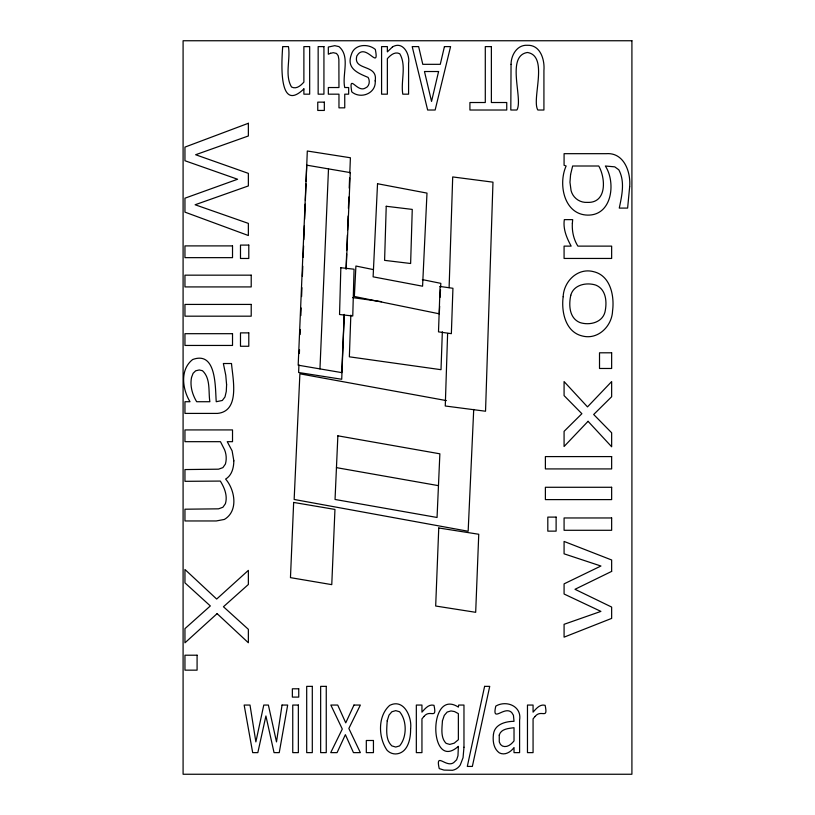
<?xml version="1.0" encoding="UTF-8"?>
<svg xmlns="http://www.w3.org/2000/svg" width="815" height="815" viewBox="0 0 815 815"><rect width="100%" height="100%" fill="white"/><g stroke="black" fill="none" stroke-linecap="round" stroke-linejoin="round"><path stroke-width="1.22" d="M447.618 333.467L445.265 406.002L485.536 411.229L492.973 182.163L452.702 176.937L449.106 287.654M350.827 315.13L349.36 356.817L441.007 369.694L442.341 331.787M298.922 364.906L298.626 372.506L341.719 379.26L344.246 314.712M299.37 353.516L299.512 349.716M300.114 334.527L300.307 329.464M300.857 315.548L301.153 307.948M301.601 296.558L301.947 287.705M302.396 276.305L302.793 266.179M303.139 257.326L303.588 245.936M303.832 239.6L304.382 225.684M304.627 219.357L305.228 204.168M305.37 200.368L306.022 183.915M306.114 181.378L307.306 151.009L350.399 157.764L349.808 172.953M346.039 269.144L346.63 253.954M346.782 250.164L347.373 234.975M347.577 229.912L348.117 215.985M348.413 208.395L348.861 197.006M349.207 188.143L349.604 178.016M319.959 368.9L328.496 168.878M344.236 314.386L341.75 372.618L298.178 365.181L306.715 165.16L350.287 172.607L346.181 268.818M473.719 409.425L468.156 531.258L294.154 499.463L299.889 373.82L446.355 400.593M439.662 306.196L439.275 313.816L354.362 296.477L355.911 266.026L373.138 269.541M440.12 297.312L440.507 289.702M440.63 287.165L440.823 283.355L422.364 279.596M352.701 297.618L381.583 301.672M336.452 467.637L438.46 485.648M572.364 223.208C571.865 231.185 573.607 239.315 577.876 246.12L611.647 246.12L611.647 258.447L564.082 258.447L564.082 246.12L571.152 246.12C566.761 238.031 562.88 229.046 564.337 219.632L572.69 219.632L572.364 223.208M340.843 267.728L339.539 314.519L352.763 315.996L354.067 269.205L340.843 267.728M386.228 206.276L384.599 260.362L410.628 263.5L412.258 209.404L386.228 206.276M440.09 286.473L438.501 331.858L451.357 333.661L452.936 288.276L440.09 286.473M438.755 527.977L435.679 606.024L475.685 612.309L478.751 534.263L438.755 527.977M511.056 64.324L510.811 110.015L516.893 110.015C523.424 99.155 505.595 55.94 527.386 52.486C549.127 55.817 531.298 99.287 537.839 110.015L543.921 110.015L543.921 70.457C544.838 59.841 540.457 44.744 527.386 45.283C517.097 44.601 511.056 55.186 511.056 64.324M463.969 747.223L463.052 757.706L460.271 764.979A11.919 11.919 0 0 1 452.539 770.287L443.981 770.083L439.234 768.596C435.179 751.012 446.223 768.464 453.823 762.504L456.634 759.784L457.979 755.739L458.366 746.326C428.833 772.783 427.712 687.371 458.366 707.104L458.692 705.057L463.969 705.057L463.969 747.223M293.655 502.437L290.466 577.641L331.766 584.64L334.955 509.436L293.655 502.437M337.858 435.811L335.047 499.463L437.054 517.474L439.866 453.812L337.858 435.811M410.587 728.865C410.831 738.645 407.857 753.396 395.733 753.946A11.542 11.542 0 0 1 386.982 750.157C378.282 737.504 377.579 716.1 389.682 705.393C403.894 698.109 412.247 717.292 410.587 728.865M226.601 384.772L226.275 391.465L224.981 396.966L222.322 400.471L216.25 401.724C215.089 388.246 216.933 350.623 192.676 359.517C179.789 369.48 182.305 389.163 190.017 401.724L184.954 401.724L184.954 413.409L217.483 413.409C240.405 411.157 232.713 378.547 231.501 363.521L223.361 363.521L225.765 375.206L226.601 384.772M377.528 183.732L373.117 276.835L422.578 286.208L426.989 193.104L377.528 183.732M629.669 186.655L627.621 208.09L619.278 208.09C621.845 195.641 625.187 181.674 618.809 169.805L614.755 166.851L605.351 166.005C616.109 182.56 612.187 215.741 587.421 215.109C563.837 214.406 558.03 183.772 566.13 166.005L564.082 165.282L564.082 153.678L606.238 153.678C623.995 152.293 630.932 172.047 629.669 186.655M563.175 296.711C561.178 311.625 565.376 331.98 582.256 335.974C597.966 340.15 611.963 326.204 612.554 310.984C614.561 296.089 610.557 275.572 593.554 271.66C577.733 267.422 563.756 281.399 563.175 296.711M375.185 80.797C376.459 93.205 360.862 99.624 351.764 91.871C348.504 72.617 357.021 92.869 365.13 88.142C369.46 86.696 370.285 80.96 368.115 77.415C358.009 73.156 346.09 68.582 351.377 54.503C354.342 44.153 367.993 43.175 375.338 49.46C379.393 70.538 367.178 44.621 358.427 53.8L356.878 55.889C352.579 71.18 378.201 63.621 375.185 80.797M387.207 720.817C386.748 729.038 385.179 739.674 391.862 745.898L395.733 747.049L399.574 745.919C407.031 737.147 407.062 720.521 399.595 711.76L395.733 710.639L391.862 711.76L388.989 715.132L387.207 720.817M493.462 734.254C492.576 740.845 493.523 748.679 499.3 752.846C504.872 755.75 510.699 752.072 514.02 747.559L514.02 752.632L519.593 752.632L519.593 720.093C521.997 706.34 506.675 699.81 495.805 706.085C491.547 723.985 504.404 705.107 511.759 712.595L513.43 715.264L514.02 721.326C505.595 721.326 494.552 724.321 493.462 734.254M570.582 174.492L569.96 182.265L571.081 190.639A15.719 15.719 0 0 0 587.248 202.385C607.114 203.322 605.677 178.108 598.75 166.005L572.639 166.005L570.582 174.492M233.834 460.811C233.762 467.657 231.939 475.349 225.623 479.067C235.005 489.917 238.601 511.015 224.38 519.43L216.25 520.958L184.954 520.958L184.954 509.212L218.532 508.835L222.892 507.266L225.409 503.701C227.752 495.703 224.492 487.818 220.335 481.074L184.954 481.319L184.954 469.562L218.532 469.185L222.892 467.627L225.409 464.061A22.168 22.168 0 0 0 224.594 449.809L220.468 441.679L184.954 441.679L184.954 429.923L232.52 429.923L232.52 441.679L227.232 441.679L232.112 450.838L233.834 460.811M442.433 720.847C442.025 728.172 440.365 737.677 446.131 743.372L449.727 744.411L454.21 743.178L458.366 739.725L458.366 713.624L454.505 711.556L450.98 710.935L447.17 712.055L444.267 715.407L442.433 720.847M191.515 377.488C189.864 385.953 192.309 394.45 196.66 401.724L209.863 401.724C208.233 391.536 210.841 378.425 202.477 370.723L199.257 369.959L195.671 370.805L193.084 373.331L191.515 377.488M499.249 735.099L499.279 741.905L500.491 744.492L502.468 746.061C507.144 747.915 511.29 744.34 514.02 740.917L514.02 727.714C508.631 728.478 501.031 728.742 499.249 735.099M570.785 295.285C568.656 304.942 569.186 318.115 579.832 322.516C589.164 325.633 602.051 322.822 604.913 312.288C607.124 302.63 606.482 289.519 595.857 285.128C586.566 282.072 573.566 284.68 570.785 295.285M282.041 705.057L276.499 741.894L268.39 705.057L263.775 705.057L255.869 741.894L250.001 705.057L244.154 705.057L252.681 752.632L257.835 752.632L265.914 715.967L274.054 752.632L279.239 752.632L287.675 705.057L282.041 705.057M484.599 686.362L467.311 766.426L472.354 766.426L489.723 686.362L484.599 686.362M438.582 71.516L431.543 101.417L424.472 71.516L438.582 71.516M444.43 46.608L440.273 64.324L422.781 64.324L418.635 46.608L412.207 46.608L427.641 110.015L435.139 110.015L450.583 46.608L444.43 46.608M353.975 705.057L345.743 722.864L337.726 705.057L330.839 705.057L342.29 729.038L330.727 752.632L337.074 752.632L345.387 734.661L353.466 752.632L360.352 752.632L348.851 728.478L360.352 705.057L353.975 705.057M423.994 716.436L421.946 718.861L421.946 752.632L416.333 752.632L416.333 705.057L421.946 705.057L421.946 712.127C425.012 708.785 428.772 703.814 433.988 705.321C437.207 720.226 430.096 708.846 423.994 716.436M535.129 716.436L533.071 718.861L533.071 752.632L527.468 752.632L527.468 705.057L533.071 705.057L533.071 712.127C536.148 708.785 539.897 703.814 545.113 705.321C548.342 720.226 541.221 708.846 535.129 716.436M588.063 421.314L564.082 446.488L564.082 431.349L581.879 413.704L564.082 395.611L564.082 381.583L587.503 406.889L611.647 381.583L611.647 396.732L593.677 414.499L611.647 432.785L611.647 446.752L588.063 421.314M392.433 46.964L387.359 51.885L387.359 46.608L381.583 46.608L381.583 94.173L387.359 94.173L387.359 58.66C390.436 55.237 394.878 51.223 399.768 53.759C406.756 65.597 400.603 81.184 402.793 94.173L408.58 94.173L408.58 63.295C410.169 54.289 402.865 40.536 392.433 46.964M303.883 88.896C276.825 115.18 282.173 55.766 282.673 46.608L288.449 46.608C290.629 59.577 284.506 75.225 291.526 87.001C296.405 89.589 300.827 85.524 303.883 82.121L303.883 46.608L309.669 46.608L309.669 94.173L303.883 94.173L303.883 88.896M217.106 613.634L184.954 642.831L184.954 628.64L210.331 605.942L184.954 582.868L184.954 569.481L216.678 599.056L248.361 570.357L248.361 584.487L223.442 606.747L248.361 629.323L248.361 642.77L217.106 613.634M330.574 53.27L328.333 54.228L328.333 47.036L334.731 45.671L338.938 46.598C350.593 56.266 341.852 74.909 344.745 87.531L348.657 87.531L348.657 94.173L344.745 94.173L344.745 107.845L338.969 107.845L338.969 94.173L328.333 94.173L328.333 87.531L338.969 87.531L338.877 59.342L338.174 55.675L336.483 53.444L333.315 52.7L330.574 53.27M611.647 571.397L574.982 589.296L611.647 607.063L611.647 618.402L564.082 637.157L564.082 624.31L600.92 611.393L564.082 594.013L564.082 583.856L600.92 566.018L564.082 553.823L564.082 541.435L611.647 559.986L611.647 571.397M248.361 123.279L184.954 147.108L184.954 160.738L237.583 179.249L184.954 198.188L184.954 212.134L248.361 235.525L248.361 223.392L195.131 204.759L248.361 185.932L248.361 173.371L195.641 154.738L248.361 135.973L248.361 123.279M631.91 40.75L183.09 40.75L183.09 774.25L631.91 774.25L631.91 40.75M323.932 46.608L318.156 46.608L318.156 94.173L323.932 94.173L323.932 46.608M491.374 46.608L485.292 46.608L485.292 102.517L469.919 102.517L469.919 110.015L506.747 110.015L506.747 102.517L491.374 102.517L491.374 46.608M324.329 102.14L317.758 102.14L317.758 110.443L324.329 110.443L324.329 102.14M248.789 245.091L240.486 245.091L240.486 258.467L248.789 258.467L248.789 245.091M232.52 245.896L184.954 245.896L184.954 257.652L232.52 257.652L232.52 245.896M251.214 275.164L184.954 275.164L184.954 286.921L251.214 286.921L251.214 275.164M251.214 304.423L184.954 304.423L184.954 316.179L251.214 316.179L251.214 304.423M248.789 332.877L240.486 332.877L240.486 346.263L248.789 346.263L248.789 332.877M232.52 333.692L184.954 333.692L184.954 345.448L232.52 345.448L232.52 333.692M611.647 352.803L599.514 352.803L599.514 368.472L611.647 368.472L611.647 352.803M611.647 456.594L545.388 456.594L545.388 468.92L611.647 468.92L611.647 456.594M611.647 487.278L545.388 487.278L545.388 499.605L611.647 499.605L611.647 487.278M556.115 517.107L547.812 517.107L547.812 531.136L556.115 531.136L556.115 517.107M611.647 517.963L564.082 517.963L564.082 530.29L611.647 530.29L611.647 517.963M197.087 655.209L184.954 655.209L184.954 670.154L197.087 670.154L197.087 655.209M312.298 686.362L306.695 686.362L306.695 752.632L312.298 752.632L312.298 686.362M326.255 686.362L320.652 686.362L320.652 752.632L326.255 752.632L326.255 686.362M298.738 688.797L292.361 688.797L292.361 697.1L298.738 697.1L298.738 688.797M298.351 705.057L292.748 705.057L292.748 752.632L298.351 752.632L298.351 705.057M373.443 740.489L366.312 740.489L366.312 752.632L373.443 752.632L373.443 740.489"/></g></svg>
